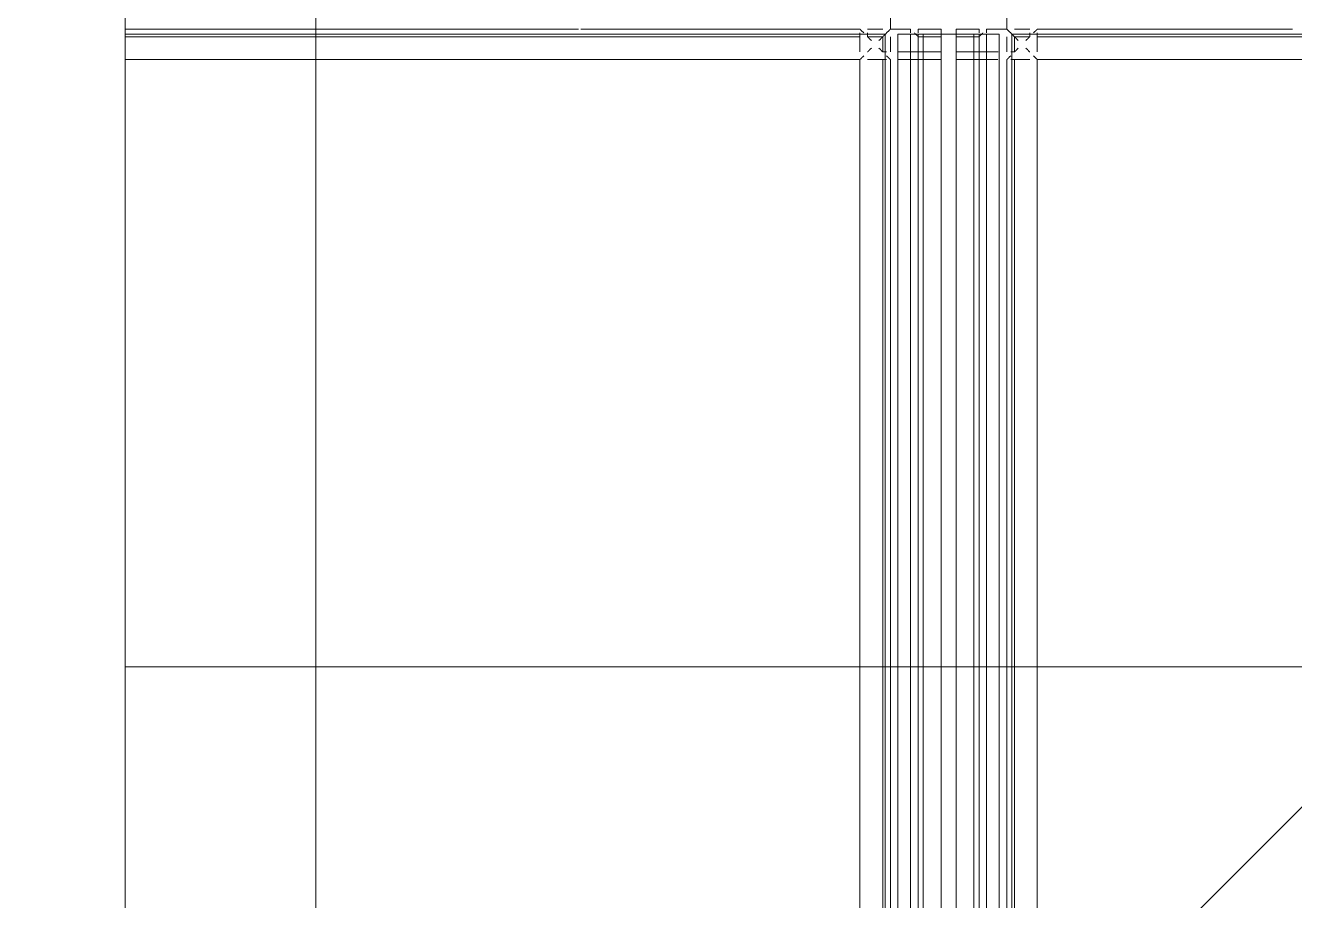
# Model space of a CAD drawing. Header units: millimetres. Extents: x -57519 to 497916, y -349472 to 446842.
# Drawn here: x 312613 to 313114, y 46715 to 47061 of the extents above; entities that cross this region are included whole.
import ezdxf

# ---------------------------------------------------------------- set-up
doc = ezdxf.new("R2010")
doc.units = ezdxf.units.MM
for name, color, linetype, lineweight in [('A-CLNG', 13, 'Continuous', 5), ('A-DETL-GENF', 92, 'Continuous', 5), ('A-FLOR', 192, 'Continuous', 5), ('A-FLOR-PATT', 8, 'Continuous', 5)]:
    doc.layers.add(name, color=color, linetype=linetype, lineweight=lineweight)

# ---------------------------------------------------------------- blocks, each defined once
blk = doc.blocks.new('Ceilings 10 - Ceilings 10-14177161-SITE COVERAGE')
at = {"layer": 'A-CLNG'}
for p, q in [((64191.29, 47059.49), (64191.29, 47067.49)), ((64237.29, 47059.49), (64237.29, 47067.49)), ((64068.16, 47059.49), (63889.29, 47059.49)), ((63889.29, 47057.49), (64179.29, 47057.49)), ((64179.29, 47057.49), (63889.29, 47057.49)), ((63889.29, 47057.49), (64189.29, 47057.49)), ((64189.29, 47057.49), (63889.29, 47057.49)), ((64179.29, 47059.49), (64069.17, 47059.49)), ((64179.29, 47057.6), (64179.29, 47057.99)), ((64179.29, 47056.69), (64179.29, 47057.6)), ((64179.29, 47057.49), (64179.29, 47051.99)), ((64179.29, 47056.49), (64179.29, 47056.69)), ((64188.29, 47059.49), (64182.29, 47059.49)), ((64183.79, 47059.49), (64182.29, 47059.49)), ((64182.29, 47057.99), (64182.29, 47056.49)), ((64182.29, 47057.49), (64189.29, 47057.49)), ((64182.34, 47057.49), (64182.29, 47057.49)), ((64182.49, 47057.49), (64182.34, 47057.49)), ((64182.73, 47057.49), (64182.49, 47057.49)), ((64183.04, 47057.49), (64182.73, 47057.49)), ((64183.79, 47057.49), (64183.04, 47057.49)), ((64186.79, 47059.49), (64183.79, 47059.49)), ((64189.29, 47057.49), (64183.79, 47057.49)), ((64188.29, 47059.49), (64186.79, 47059.49)), ((64189.29, 46432.49), (64189.29, 47057.49)), ((64189.29, 46432.49), (64189.29, 47057.49)), ((64189.29, 47050.49), (64189.29, 47057.49)), ((64189.29, 47051.99), (64189.29, 47057.49)), ((64191.29, 47059.49), (64199.29, 47059.49)), ((64234.29, 47057.49), (64194.29, 47057.49)), ((64194.29, 46432.49), (64194.29, 47057.49)), ((64194.29, 47057.49), (64234.29, 47057.49)), ((64194.29, 46432.49), (64194.29, 47057.49)), ((64199.29, 47059.49), (64199.29, 47058.37)), ((64199.29, 47058.37), (64199.29, 47057.99)), ((64199.29, 47048.99), (64199.29, 47057.49)), ((64199.29, 47057.49), (64199.29, 47047.49)), ((64211.29, 47059.49), (64202.29, 47059.49)), ((64202.29, 47057.99), (64202.29, 47059.49)), ((64202.29, 47057.49), (64202.29, 46432.49)), ((64202.29, 47048.99), (64202.29, 47057.49)), ((64204.29, 47057.49), (64204.29, 46432.49)), ((64204.29, 46432.49), (64204.29, 47057.49)), ((64211.29, 47059.49), (64211.29, 47057.99)), ((64211.29, 47057.6), (64211.29, 47057.99)), ((64211.29, 47056.49), (64211.29, 47057.6)), ((64211.29, 47057.49), (64211.29, 47050.49)), ((64211.29, 47057.49), (64211.29, 47048.99)), ((64211.29, 46432.49), (64211.29, 47057.49)), ((64226.29, 47059.49), (64217.29, 47059.49)), ((64217.29, 47057.99), (64217.29, 47059.49)), ((64217.29, 47057.99), (64217.29, 47057.6)), ((64217.29, 47057.6), (64217.29, 47056.69)), ((64217.29, 47050.49), (64217.29, 47057.49)), ((64217.29, 47048.99), (64217.29, 47057.49)), ((64217.29, 46432.49), (64217.29, 47057.49)), ((64217.29, 47056.69), (64217.29, 47056.49)), ((64224.29, 46432.49), (64224.29, 47057.49)), ((64224.29, 46432.49), (64224.29, 47057.49)), ((64226.29, 47059.49), (64226.29, 47059.05)), ((64226.29, 47059.05), (64226.29, 47057.99)), ((64226.29, 47057.49), (64226.29, 47048.99)), ((64226.29, 46432.49), (64226.29, 47057.49)), ((64229.29, 47059.49), (64237.29, 47059.49)), ((64229.29, 47059.28), (64229.29, 47059.49)), ((64229.29, 47059.05), (64229.29, 47059.28)), ((64229.29, 47057.99), (64229.29, 47059.05)), ((64229.29, 47048.99), (64229.29, 47057.49)), ((64229.29, 47047.49), (64229.29, 47057.49)), ((64234.29, 47057.49), (64234.29, 46432.49)), ((64234.29, 46432.49), (64234.29, 47057.49)), ((64239.29, 47057.49), (65000.4, 47057.49)), ((64239.29, 47057.49), (64246.29, 47057.49)), ((64239.29, 47057.49), (64239.29, 46432.49)), ((65000.4, 47057.49), (64239.29, 47057.49)), ((64239.29, 46432.49), (64239.29, 47057.49)), ((64244.79, 47057.49), (64239.29, 47057.49)), ((64239.29, 47051.99), (64239.29, 47057.49)), ((64239.29, 47050.49), (64239.29, 47057.49)), ((64246.29, 47059.49), (64240.29, 47059.49)), ((64240.34, 47059.49), (64240.29, 47059.49)), ((64241.79, 47059.49), (64240.34, 47059.49)), ((64244.79, 47059.49), (64241.79, 47059.49)), ((64246.29, 47059.49), (64244.79, 47059.49)), ((64245.44, 47057.49), (64244.79, 47057.49)), ((64245.73, 47057.49), (64245.44, 47057.49)), ((64246.14, 47057.49), (64245.73, 47057.49)), ((64246.26, 47057.49), (64246.14, 47057.49)), ((64246.29, 47057.49), (64246.26, 47057.49)), ((64246.29, 47056.49), (64246.29, 47057.99)), ((64349.99, 47059.49), (64249.29, 47059.49)), ((64249.29, 47057.99), (64249.29, 47057.6)), ((64249.29, 47057.6), (64249.29, 47056.92)), ((64249.29, 47057.49), (65000.4, 47057.49)), ((65000.4, 47057.49), (64249.29, 47057.49)), ((64249.29, 47051.99), (64249.29, 47057.49)), ((64249.29, 47056.92), (64249.29, 47056.69)), ((64249.29, 47056.69), (64249.29, 47056.49)), ((63889.29, 47056.49), (64179.29, 47056.49)), ((64179.29, 47056.28), (64179.29, 47056.49)), ((64179.29, 47054.99), (64179.29, 47056.28)), ((64179.29, 47051.99), (64179.29, 47054.99)), ((64179.29, 47050.92), (64179.29, 47051.99)), ((64179.29, 47051.99), (64179.29, 47050.92)), ((64182.29, 47056.49), (64188.29, 47056.49)), ((64188.29, 47056.49), (64188.29, 47050.49)), ((64189.29, 47051.99), (64189.29, 47051.6)), ((64189.29, 47051.6), (64189.29, 47051.24)), ((64191.29, 47050.49), (64191.29, 47056.49)), ((64191.29, 47056.49), (64191.29, 47054.99)), ((64191.29, 47054.99), (64191.29, 47051.99)), ((64191.29, 47051.99), (64191.29, 47050.49)), ((64199.29, 47054.99), (64199.29, 47056.49)), ((64199.29, 47050.49), (64199.29, 47056.49)), ((64199.29, 47051.99), (64199.29, 47054.99)), ((64199.29, 47050.49), (64199.29, 47051.99)), ((64202.29, 47056.49), (64211.29, 47056.49)), ((64202.29, 47050.49), (64202.29, 47056.49)), ((64202.29, 47056.49), (64202.29, 47056.43)), ((64202.29, 47056.43), (64202.29, 47055.74)), ((64202.29, 47055.74), (64202.29, 47055.37)), ((64202.29, 47055.37), (64202.29, 47054.99)), ((64202.29, 47054.99), (64202.29, 47051.99)), ((64202.29, 47051.99), (64202.29, 47051.24)), ((64211.29, 47056.05), (64211.29, 47056.49)), ((64211.29, 47054.99), (64211.29, 47056.05)), ((64211.29, 47051.99), (64211.29, 47054.99)), ((64211.29, 47051.24), (64211.29, 47051.99)), ((64217.29, 47056.49), (64226.29, 47056.49)), ((64217.29, 47056.49), (64217.29, 47054.99)), ((64217.29, 47054.99), (64217.29, 47051.99)), ((64217.29, 47051.99), (64217.29, 47051.6)), ((64217.29, 47051.6), (64217.29, 47050.69)), ((64226.29, 47056.49), (64226.29, 47050.49)), ((64226.29, 47056.43), (64226.29, 47056.49)), ((64226.29, 47056.05), (64226.29, 47056.43)), ((64226.29, 47054.99), (64226.29, 47056.05)), ((64226.29, 47051.99), (64226.29, 47054.99)), ((64226.29, 47051.6), (64226.29, 47051.99)), ((64226.29, 47051.24), (64226.29, 47051.6)), ((64229.29, 47050.49), (64229.29, 47056.49)), ((64229.29, 47056.49), (64229.29, 47054.99)), ((64229.29, 47054.99), (64229.29, 47051.99)), ((64229.29, 47051.99), (64229.29, 47051.24)), ((64237.29, 47056.28), (64237.29, 47056.49)), ((64237.29, 47050.49), (64237.29, 47056.49)), ((64237.29, 47056.05), (64237.29, 47056.28)), ((64237.29, 47055.74), (64237.29, 47056.05)), ((64237.29, 47054.99), (64237.29, 47055.74)), ((64237.29, 47051.99), (64237.29, 47054.99)), ((64237.29, 47050.49), (64237.29, 47051.99)), ((64239.29, 47051.6), (64239.29, 47051.99)), ((64239.29, 47050.69), (64239.29, 47051.6)), ((64240.29, 47056.49), (64246.29, 47056.49)), ((64240.29, 47050.49), (64240.29, 47056.49)), ((64249.29, 47056.49), (64911.62, 47056.49)), ((64249.29, 47056.49), (64249.29, 47056.05)), ((64249.29, 47056.05), (64249.29, 47055.37)), ((64249.29, 47055.37), (64249.29, 47054.99)), ((64249.29, 47054.99), (64249.29, 47051.99)), ((64249.29, 47051.6), (64249.29, 47051.99)), ((64249.29, 47051.99), (64249.29, 47050.49)), ((64249.29, 47050.49), (64249.29, 47051.6)), ((63889.29, 47047.49), (64179.29, 47047.49)), ((64179.29, 47050.49), (64179.29, 47050.92)), ((64179.29, 47050.92), (64179.29, 47050.69)), ((64179.29, 47050.69), (64179.29, 47050.49)), ((64179.29, 47047.49), (64179.29, 46432.49)), ((64183.79, 47047.49), (64182.29, 47047.49)), ((64182.29, 47047.49), (64183.79, 47047.49)), ((64189.29, 47047.49), (64183.79, 47047.49)), ((64183.79, 47047.49), (64186.79, 47047.49)), ((64186.79, 47047.49), (64188.29, 47047.49)), ((64189.79, 47050.49), (64188.29, 47050.49)), ((64188.29, 47047.49), (64188.29, 46432.49)), ((64188.29, 47047.49), (64189.79, 47047.49)), ((64189.29, 47051.24), (64189.29, 47050.92)), ((64189.29, 47050.92), (64189.29, 47050.69)), ((64189.29, 47050.69), (64189.29, 47050.54)), ((64189.29, 47050.54), (64189.29, 47050.49)), ((64189.29, 46432.49), (64189.29, 47047.49)), ((64189.29, 46432.49), (64189.29, 47047.49)), ((64191.29, 46432.49), (64191.29, 47047.49)), ((64200.79, 47050.49), (64194.29, 47050.49)), ((64194.29, 47050.49), (64211.29, 47050.49)), ((64194.29, 47047.49), (64200.79, 47047.49)), ((64211.29, 47047.49), (64194.29, 47047.49)), ((64199.29, 47048.99), (64199.29, 47047.54)), ((64199.29, 47047.54), (64199.29, 47047.49)), ((64199.29, 47047.49), (64199.29, 46432.49)), ((64199.29, 46432.49), (64199.29, 47047.49)), ((64202.29, 47050.49), (64200.79, 47050.49)), ((64200.79, 47047.49), (64201.44, 47047.49)), ((64201.44, 47047.49), (64202.14, 47047.49)), ((64202.14, 47047.49), (64202.29, 47047.49)), ((64202.29, 47051.24), (64202.29, 47050.69)), ((64202.29, 47050.69), (64202.29, 47050.54)), ((64202.29, 47050.54), (64202.29, 47050.49)), ((64202.29, 47048.6), (64202.29, 47048.99)), ((64202.29, 47047.92), (64202.29, 47048.6)), ((64202.29, 47047.49), (64202.29, 47047.92)), ((64202.29, 46432.49), (64202.29, 47047.49)), ((64211.29, 47050.54), (64211.29, 47051.24)), ((64211.29, 47050.49), (64211.29, 47050.54)), ((64211.29, 47048.99), (64211.29, 47048.24)), ((64211.29, 47048.24), (64211.29, 47047.92)), ((64211.29, 47047.92), (64211.29, 47047.49)), ((64211.29, 47047.49), (64211.29, 46432.49)), ((64217.29, 47050.69), (64217.29, 47050.49)), ((64217.29, 47050.49), (64233.84, 47050.49)), ((64217.29, 47048.6), (64217.29, 47048.99)), ((64217.29, 47047.54), (64217.29, 47048.6)), ((64217.29, 47047.49), (64217.29, 47047.54)), ((64233.65, 47047.49), (64217.29, 47047.49)), ((64217.29, 46432.49), (64217.29, 47047.49)), ((64226.29, 47050.69), (64226.29, 47051.24)), ((64226.29, 47050.49), (64226.29, 47050.69)), ((64226.34, 47050.49), (64226.29, 47050.49)), ((64226.29, 47048.99), (64226.29, 47047.54)), ((64226.29, 47047.54), (64226.29, 47047.49)), ((64226.29, 47047.49), (64226.29, 46432.49)), ((64226.29, 47047.49), (64226.34, 47047.49)), ((64227.04, 47050.49), (64226.34, 47050.49)), ((64226.34, 47047.49), (64226.73, 47047.49)), ((64226.73, 47047.49), (64227.4, 47047.49)), ((64227.79, 47050.49), (64227.04, 47050.49)), ((64227.4, 47047.49), (64227.79, 47047.49)), ((64233.84, 47050.49), (64227.79, 47050.49)), ((64227.79, 47047.49), (64233.65, 47047.49)), ((64229.29, 47051.24), (64229.29, 47050.49)), ((64229.29, 47048.6), (64229.29, 47048.99)), ((64229.29, 47047.92), (64229.29, 47048.6)), ((64229.29, 47047.54), (64229.29, 47047.92)), ((64229.29, 47047.49), (64229.29, 47047.54)), ((64229.29, 46432.49), (64229.29, 47047.49)), ((64229.29, 46432.49), (64229.29, 47047.49)), ((64237.29, 46432.49), (64237.29, 47047.49)), ((64239.13, 47050.49), (64238.79, 47050.49)), ((64238.79, 47047.49), (64239.13, 47047.49)), ((64239.44, 47050.49), (64239.13, 47050.49)), ((64239.13, 47047.49), (64239.44, 47047.49)), ((64239.29, 47050.54), (64239.29, 47050.69)), ((64239.29, 47050.49), (64239.29, 47050.54)), ((64244.79, 47047.49), (64239.29, 47047.49)), ((64239.29, 46432.49), (64239.29, 47047.49)), ((64239.29, 46432.49), (64239.29, 47047.49)), ((64240.14, 47050.49), (64239.44, 47050.49)), ((64239.44, 47047.49), (64240.29, 47047.49)), ((64240.29, 47050.49), (64240.14, 47050.49)), ((64240.29, 46432.49), (64240.29, 47047.49)), ((64240.29, 47047.49), (64241.79, 47047.49)), ((64241.79, 47047.49), (64244.79, 47047.49)), ((64244.79, 47047.49), (64246.29, 47047.49)), ((64245.44, 47047.49), (64244.79, 47047.49)), ((64245.97, 47047.49), (64245.44, 47047.49)), ((64246.26, 47047.49), (64245.97, 47047.49)), ((64246.29, 47047.49), (64246.26, 47047.49)), ((64249.29, 47047.49), (65000.4, 47047.49)), ((64249.29, 46432.49), (64249.29, 47047.49))]:
    blk.add_line(p, q, dxfattribs=at)
for points in [[(64179.29, 47059.49), (64179.29, 47059.48), (64179.3, 47059.47), (64179.33, 47059.45), (64179.35, 47059.43)], [(64179.35, 47059.43), (64179.36, 47059.41), (64179.41, 47059.37), (64179.46, 47059.31), (64179.49, 47059.28)], [(64179.49, 47059.28), (64179.53, 47059.25), (64179.59, 47059.19), (64179.67, 47059.11), (64179.7, 47059.07)], [(64188.29, 47056.49), (64188.29, 47056.49), (64188.3, 47056.5), (64188.34, 47056.54), (64188.41, 47056.6), (64188.49, 47056.68), (64188.59, 47056.78), (64188.7, 47056.9), (64188.82, 47057.02), (64188.95, 47057.14), (64189.08, 47057.28), (64189.18, 47057.37), (64189.22, 47057.41)], [(64189.22, 47057.41), (64189.31, 47057.51), (64189.5, 47057.7), (64189.7, 47057.89), (64189.79, 47057.99)], [(64191.24, 47059.43), (64191.26, 47059.45), (64191.28, 47059.47), (64191.29, 47059.48), (64191.29, 47059.49)], [(64200.79, 47057.99), (64200.89, 47057.89), (64200.99, 47057.79), (64201.08, 47057.7)], [(64201.08, 47057.7), (64201.18, 47057.6), (64201.27, 47057.51), (64201.36, 47057.41)], [(64201.36, 47057.41), (64201.41, 47057.37), (64201.5, 47057.28), (64201.59, 47057.19), (64201.63, 47057.14)], [(64201.63, 47057.14), (64201.68, 47057.1), (64201.76, 47057.02), (64201.84, 47056.94), (64201.88, 47056.9)], [(64201.88, 47056.9), (64201.92, 47056.86), (64201.99, 47056.78), (64202.09, 47056.68), (64202.18, 47056.6), (64202.24, 47056.54), (64202.28, 47056.5), (64202.29, 47056.49), (64202.29, 47056.49)], [(64226.29, 47056.49), (64226.29, 47056.49), (64226.3, 47056.5), (64226.34, 47056.54), (64226.41, 47056.6), (64226.49, 47056.68), (64226.59, 47056.78), (64226.7, 47056.9), (64226.82, 47057.02), (64226.95, 47057.14), (64227.08, 47057.28), (64227.18, 47057.37), (64227.22, 47057.41)], [(64227.22, 47057.41), (64227.31, 47057.51), (64227.5, 47057.7), (64227.7, 47057.89), (64227.79, 47057.99)], [(64237.29, 47059.49), (64237.29, 47059.48), (64237.3, 47059.47), (64237.33, 47059.45), (64237.35, 47059.43)], [(64237.35, 47059.43), (64237.36, 47059.41), (64237.41, 47059.37), (64237.46, 47059.31), (64237.49, 47059.28)], [(64237.49, 47059.28), (64237.53, 47059.25), (64237.59, 47059.19), (64237.67, 47059.11), (64237.7, 47059.07)], [(64237.7, 47059.07), (64237.74, 47059.04), (64237.82, 47058.96), (64237.91, 47058.87), (64237.95, 47058.83)], [(64237.95, 47058.83), (64238, 47058.78), (64238.08, 47058.69), (64238.18, 47058.6), (64238.22, 47058.56)], [(64238.22, 47058.56), (64238.31, 47058.46), (64238.41, 47058.37), (64238.5, 47058.27)], [(64238.5, 47058.27), (64238.6, 47058.18), (64238.7, 47058.08), (64238.79, 47057.99)], [(64239.63, 47057.14), (64239.68, 47057.1), (64239.76, 47057.02), (64239.84, 47056.94), (64239.88, 47056.9)], [(64239.88, 47056.9), (64239.92, 47056.86), (64239.99, 47056.78), (64240.09, 47056.68), (64240.18, 47056.6), (64240.22, 47056.56), (64240.24, 47056.54)], [(64249.24, 47059.43), (64249.26, 47059.45), (64249.28, 47059.47), (64249.29, 47059.48), (64249.29, 47059.49)], [(64182.29, 47056.49), (64182.29, 47056.48), (64182.3, 47056.47), (64182.34, 47056.44), (64182.41, 47056.37), (64182.49, 47056.29), (64182.59, 47056.19), (64182.7, 47056.08), (64182.82, 47055.96), (64182.95, 47055.83), (64183.08, 47055.69), (64183.18, 47055.6), (64183.22, 47055.56)], [(64183.22, 47055.56), (64183.31, 47055.46), (64183.41, 47055.37), (64183.5, 47055.27)], [(64183.79, 47051.99), (64183.7, 47051.89), (64183.5, 47051.7), (64183.31, 47051.51), (64183.22, 47051.41)], [(64183.22, 47051.41), (64183.31, 47051.51), (64183.41, 47051.6), (64183.5, 47051.7)], [(64183.5, 47055.27), (64183.6, 47055.18), (64183.7, 47055.08), (64183.79, 47054.99)], [(64183.5, 47051.7), (64183.6, 47051.79), (64183.7, 47051.89), (64183.79, 47051.99)], [(64186.79, 47054.99), (64186.89, 47055.08), (64187.08, 47055.27), (64187.27, 47055.46), (64187.36, 47055.56)], [(64187.36, 47051.41), (64187.27, 47051.51), (64187.08, 47051.7), (64186.89, 47051.89), (64186.79, 47051.99)], [(64187.36, 47055.56), (64187.41, 47055.6), (64187.5, 47055.69), (64187.59, 47055.78), (64187.63, 47055.83)], [(64187.63, 47055.83), (64187.68, 47055.87), (64187.76, 47055.96), (64187.88, 47056.08), (64187.99, 47056.19), (64188.09, 47056.29), (64188.18, 47056.37), (64188.22, 47056.41), (64188.24, 47056.43)], [(64188.24, 47056.43), (64188.26, 47056.45), (64188.28, 47056.47), (64188.29, 47056.48), (64188.29, 47056.49)], [(64240.24, 47056.54), (64240.26, 47056.52), (64240.28, 47056.5), (64240.29, 47056.49), (64240.29, 47056.49)], [(64240.29, 47056.49), (64240.29, 47056.48), (64240.3, 47056.47), (64240.33, 47056.45), (64240.35, 47056.43)], [(64240.35, 47056.43), (64240.36, 47056.41), (64240.41, 47056.37), (64240.49, 47056.29), (64240.59, 47056.19), (64240.67, 47056.11), (64240.7, 47056.07)], [(64240.7, 47056.07), (64240.74, 47056.04), (64240.82, 47055.96), (64240.95, 47055.83), (64241.08, 47055.69), (64241.18, 47055.6), (64241.22, 47055.56)], [(64241.22, 47055.56), (64241.31, 47055.46), (64241.5, 47055.27), (64241.7, 47055.08), (64241.79, 47054.99)], [(64241.5, 47051.7), (64241.41, 47051.6), (64241.31, 47051.51), (64241.22, 47051.41)], [(64241.79, 47051.99), (64241.7, 47051.89), (64241.6, 47051.79), (64241.5, 47051.7)], [(64244.79, 47054.99), (64244.89, 47055.08), (64245.08, 47055.27), (64245.27, 47055.46), (64245.36, 47055.56)], [(64245.36, 47055.56), (64245.41, 47055.6), (64245.5, 47055.69), (64245.63, 47055.83), (64245.76, 47055.96), (64245.88, 47056.08), (64245.99, 47056.19), (64246.09, 47056.29), (64246.18, 47056.37), (64246.24, 47056.44), (64246.28, 47056.47), (64246.29, 47056.48), (64246.29, 47056.49)], [(64179.49, 47047.69), (64179.46, 47047.66), (64179.41, 47047.6), (64179.34, 47047.54), (64179.3, 47047.5), (64179.29, 47047.49), (64179.29, 47047.49)], [(64179.7, 47047.9), (64179.67, 47047.86), (64179.59, 47047.78), (64179.53, 47047.72), (64179.49, 47047.69)], [(64182.29, 47050.49), (64182.29, 47050.49), (64182.3, 47050.5), (64182.34, 47050.54), (64182.41, 47050.6), (64182.49, 47050.68), (64182.59, 47050.78), (64182.67, 47050.86), (64182.7, 47050.9)], [(64182.49, 47050.69), (64182.46, 47050.66), (64182.41, 47050.6), (64182.34, 47050.54), (64182.3, 47050.5), (64182.29, 47050.49), (64182.29, 47050.49)], [(64182.95, 47051.14), (64182.91, 47051.1), (64182.82, 47051.02), (64182.7, 47050.9), (64182.59, 47050.78), (64182.53, 47050.72), (64182.49, 47050.69)], [(64182.7, 47050.9), (64182.74, 47050.94), (64182.82, 47051.02), (64182.95, 47051.14), (64183.08, 47051.28), (64183.18, 47051.37), (64183.22, 47051.41)], [(64183.22, 47051.41), (64183.18, 47051.37), (64183.08, 47051.28), (64183, 47051.19), (64182.95, 47051.14)], [(64188.29, 47050.49), (64188.29, 47050.49), (64188.28, 47050.5), (64188.24, 47050.54), (64188.18, 47050.6), (64188.09, 47050.68), (64187.99, 47050.78), (64187.88, 47050.9), (64187.76, 47051.02), (64187.63, 47051.14), (64187.5, 47051.28), (64187.41, 47051.37), (64187.36, 47051.41)], [(64190.08, 47048.7), (64189.99, 47048.79), (64189.89, 47048.89), (64189.79, 47048.99)], [(64191.29, 47047.49), (64191.29, 47047.49), (64191.28, 47047.5), (64191.26, 47047.52), (64191.24, 47047.54)], [(64237.35, 47047.54), (64237.33, 47047.52), (64237.3, 47047.5), (64237.29, 47047.49), (64237.29, 47047.49)], [(64241.22, 47051.41), (64241.18, 47051.37), (64241.08, 47051.28), (64240.95, 47051.14), (64240.82, 47051.02), (64240.7, 47050.9), (64240.59, 47050.78), (64240.49, 47050.68), (64240.41, 47050.6), (64240.34, 47050.54), (64240.3, 47050.5), (64240.29, 47050.49), (64240.29, 47050.49)], [(64246.29, 47050.49), (64246.29, 47050.49), (64246.28, 47050.5), (64246.24, 47050.54), (64246.18, 47050.6), (64246.09, 47050.68), (64245.99, 47050.78), (64245.88, 47050.9), (64245.76, 47051.02), (64245.68, 47051.1), (64245.63, 47051.14)], [(64245.88, 47050.9), (64245.92, 47050.86), (64245.99, 47050.78), (64246.06, 47050.72), (64246.09, 47050.69)], [(64246.09, 47050.69), (64246.12, 47050.66), (64246.18, 47050.6), (64246.22, 47050.56), (64246.24, 47050.54)], [(64246.24, 47050.54), (64246.26, 47050.52), (64246.28, 47050.5), (64246.29, 47050.49), (64246.29, 47050.49)], [(64249.09, 47047.69), (64249.06, 47047.72), (64248.99, 47047.78), (64248.92, 47047.86), (64248.88, 47047.9)], [(64249.29, 47047.49), (64249.29, 47047.49), (64249.28, 47047.5), (64249.24, 47047.54), (64249.18, 47047.6), (64249.12, 47047.66), (64249.09, 47047.69)]]:
    blk.add_open_spline(points, degree=3, dxfattribs=at)
for points, knots in [([(64179.7, 47059.07), (64179.74, 47059.04), (64179.82, 47058.96), (64179.95, 47058.83), (64180.08, 47058.69), (64180.27, 47058.51), (64180.5, 47058.27), (64180.7, 47058.08), (64180.79, 47057.99)], [-0.5714286, -0.5714286, -0.5714286, -0.5714286, -0.5, -0.4285714, -0.3571429, -0.2857143, -0.1428571, 0, 0, 0, 0]), ([(64189.79, 47057.99), (64189.89, 47058.08), (64190.08, 47058.27), (64190.32, 47058.51), (64190.5, 47058.69), (64190.63, 47058.83), (64190.76, 47058.96), (64190.88, 47059.08), (64190.99, 47059.19), (64191.09, 47059.29), (64191.18, 47059.37), (64191.22, 47059.41), (64191.24, 47059.43)], [-1, -1, -1, -1, -0.8571429, -0.7142857, -0.6428571, -0.5714286, -0.5, -0.4285714, -0.3571429, -0.2857143, -0.2142857, -0.1428571, -0.1428571, -0.1428571, -0.1428571]), ([(64238.79, 47057.99), (64238.89, 47057.89), (64239.08, 47057.7), (64239.32, 47057.46), (64239.5, 47057.28), (64239.59, 47057.19), (64239.63, 47057.14)], [-1, -1, -1, -1, -0.8571429, -0.7142857, -0.6428571, -0.5714286, -0.5714286, -0.5714286, -0.5714286]), ([(64247.79, 47057.99), (64247.89, 47058.08), (64248.08, 47058.27), (64248.32, 47058.51), (64248.5, 47058.69), (64248.63, 47058.83), (64248.76, 47058.96), (64248.88, 47059.08), (64248.99, 47059.19), (64249.09, 47059.29), (64249.18, 47059.37), (64249.22, 47059.41), (64249.24, 47059.43)], [-1, -1, -1, -1, -0.8571429, -0.7142857, -0.6428571, -0.5714286, -0.5, -0.4285714, -0.3571429, -0.2857143, -0.2142857, -0.1428571, -0.1428571, -0.1428571, -0.1428571]), ([(64245.63, 47051.14), (64245.59, 47051.19), (64245.5, 47051.28), (64245.32, 47051.46), (64245.08, 47051.7), (64244.89, 47051.89), (64244.79, 47051.99)], [-0.4285714, -0.4285714, -0.4285714, -0.4285714, -0.3571429, -0.2857143, -0.1428571, 0, 0, 0, 0]), ([(64244.79, 47051.99), (64244.89, 47051.89), (64245.08, 47051.7), (64245.32, 47051.46), (64245.5, 47051.28), (64245.63, 47051.14), (64245.76, 47051.02), (64245.84, 47050.94), (64245.88, 47050.9)], [-1, -1, -1, -1, -0.8571429, -0.7142857, -0.6428571, -0.5714286, -0.5, -0.4285714, -0.4285714, -0.4285714, -0.4285714]), ([(64179.29, 47047.49), (64179.29, 47047.49), (64179.3, 47047.5), (64179.34, 47047.54), (64179.41, 47047.6), (64179.49, 47047.68), (64179.59, 47047.78), (64179.7, 47047.9), (64179.82, 47048.02), (64179.95, 47048.14), (64180.08, 47048.28), (64180.27, 47048.46), (64180.5, 47048.7), (64180.7, 47048.89), (64180.79, 47048.99)], [-1, -1, -1, -1, -0.928571, -0.857143, -0.785714, -0.714286, -0.642857, -0.571429, -0.5, -0.428571, -0.357143, -0.285714, -0.142857, 0, 0, 0, 0]), ([(64180.79, 47048.99), (64180.7, 47048.89), (64180.5, 47048.7), (64180.27, 47048.46), (64180.08, 47048.28), (64179.95, 47048.14), (64179.82, 47048.02), (64179.74, 47047.94), (64179.7, 47047.9)], [-1, -1, -1, -1, -0.8571429, -0.7142857, -0.6428571, -0.5714286, -0.5, -0.4285714, -0.4285714, -0.4285714, -0.4285714]), ([(64191.24, 47047.54), (64191.22, 47047.56), (64191.18, 47047.6), (64191.09, 47047.68), (64190.99, 47047.78), (64190.88, 47047.9), (64190.76, 47048.02), (64190.63, 47048.14), (64190.5, 47048.28), (64190.32, 47048.46), (64190.18, 47048.6), (64190.08, 47048.7)], [-0.8571429, -0.8571429, -0.8571429, -0.8571429, -0.7857143, -0.7142857, -0.6428571, -0.5714286, -0.5, -0.4285714, -0.3571429, -0.2857143, -0.1428571, -0.1428571, -0.1428571, -0.1428571]), ([(64238.79, 47048.99), (64238.7, 47048.89), (64238.5, 47048.7), (64238.27, 47048.46), (64238.08, 47048.28), (64237.95, 47048.14), (64237.82, 47048.02), (64237.7, 47047.9), (64237.59, 47047.78), (64237.49, 47047.68), (64237.41, 47047.6), (64237.36, 47047.56), (64237.35, 47047.54)], [-1, -1, -1, -1, -0.8571429, -0.7142857, -0.6428571, -0.5714286, -0.5, -0.4285714, -0.3571429, -0.2857143, -0.2142857, -0.1428571, -0.1428571, -0.1428571, -0.1428571]), ([(64247.79, 47048.99), (64247.89, 47048.89), (64248.08, 47048.7), (64248.32, 47048.46), (64248.5, 47048.28), (64248.63, 47048.14), (64248.76, 47048.02), (64248.88, 47047.9), (64248.99, 47047.78), (64249.09, 47047.68), (64249.18, 47047.6), (64249.24, 47047.54), (64249.28, 47047.5), (64249.29, 47047.49), (64249.29, 47047.49)], [-1, -1, -1, -1, -0.857143, -0.714286, -0.642857, -0.571429, -0.5, -0.428571, -0.357143, -0.285714, -0.214286, -0.142857, -0.071429, 0, 0, 0, 0]), ([(64248.88, 47047.9), (64248.84, 47047.94), (64248.76, 47048.02), (64248.63, 47048.14), (64248.5, 47048.28), (64248.32, 47048.46), (64248.08, 47048.7), (64247.89, 47048.89), (64247.79, 47048.99)], [-0.5714286, -0.5714286, -0.5714286, -0.5714286, -0.5, -0.4285714, -0.3571429, -0.2857143, -0.1428571, 0, 0, 0, 0])]:
    blk.add_open_spline(points, degree=3, knots=knots, dxfattribs=at)

msp = doc.modelspace()

# ---------------------------------------------------------------- hatches: boundary and pattern name
at = {"layer": 'A-DETL-GENF'}
h = msp.add_hatch(dxfattribs=at)
h.set_pattern_fill('FP_40', color=250, style=0, pattern_type=2)
h.set_pattern_definition([(45, (248763.4, 0), (-1257.236, 1257.236), []), (45, (248763.4, 1905), (-1257.236, 1257.236), [])])
h.paths.add_polyline_path([(325750.11, -8642.51), (328562.73, -8642.51), (328562.73, 4657.49), (341312.73, 4657.49), (341312.73, 30557.49), (342712.73, 30557.49), (342712.73, 48907.68), (339962.73, 48907.68), (339962.73, 52157.49), (338962.73, 52157.49), (338962.73, 53757.49), (297512.73, 53757.49), (297512.73, 52247.49), (286277.73, 52247.49), (286277.73, 34407.49), (285902.73, 34407.49), (285902.73, 7407.49), (286277.73, 7407.49), (286277.73, -2267.51), (315555.23, -2267.51), (315555.23, -8642.51), (321257.06, -8642.51)], flags=0)
at = {"layer": 'A-FLOR-PATT'}
h = msp.add_hatch(dxfattribs=at)
h.set_pattern_fill('FP_20', color=256, style=0, pattern_type=2)
h.set_pattern_definition([(90, (321127.73, 26107.5), (-600, 4e-14), []), (180, (321127.73, 26107.5), (4e-14, -300), [])])
h.paths.add_polyline_path([(318727.73, 40207.49), (319852.73, 40207.49), (319852.73, 42282.49), (318727.73, 42282.49), (318727.73, 40387.09)], flags=0)
h.paths.add_polyline_path([(319502.73, 40919.99), (319470.38, 40924.24), (319423.3, 40949.72), (319406.21, 40967.2), (319391.37, 40989.99), (319381.48, 41016.52), (319377.73, 41044.99), (319381.99, 41077.34), (319407.47, 41124.41), (319423.3, 41140.25), (319447.73, 41156.35), (319474.26, 41166.24), (319502.73, 41169.99), (319552.88, 41158.35), (319582.16, 41140.25), (319602.73, 41118.24), (319615.9, 41095.61), (319623.98, 41073.46), (319627.73, 41044.99), (319623.47, 41012.63), (319598, 40965.56), (319580.51, 40948.46), (319557.73, 40933.63), (319531.2, 40923.73)], flags=0)
h.paths.add_polyline_path([(319502.73, 41878.32), (319470.38, 41882.57), (319423.3, 41908.05), (319406.21, 41925.53), (319391.37, 41948.32), (319381.48, 41974.85), (319377.73, 42003.32), (319381.99, 42035.67), (319407.47, 42082.74), (319423.3, 42098.58), (319447.73, 42114.68), (319474.26, 42124.57), (319502.73, 42128.32), (319552.88, 42116.68), (319582.16, 42098.58), (319602.73, 42076.57), (319615.9, 42053.94), (319623.98, 42031.79), (319627.73, 42003.32), (319623.47, 41970.96), (319598, 41923.89), (319580.51, 41906.79), (319557.73, 41891.96), (319531.2, 41882.06)], flags=0)
h.paths.add_polyline_path([(319502.73, 42882.49), (319470.38, 42886.74), (319423.3, 42912.22), (319406.21, 42929.7), (319391.71, 42951.68), (319381.48, 42979.02), (319379.24, 43018.94), (319381.99, 43039.84), (319407.47, 43086.91), (319423.3, 43102.75), (319447.73, 43118.85), (319474.26, 43128.74), (319502.73, 43132.49), (319552.88, 43120.85), (319582.16, 43102.75), (319599.26, 43085.27), (319615.9, 43058.11), (319623.98, 43035.96), (319627.73, 43007.49), (319623.47, 42975.13), (319598, 42928.06), (319580.51, 42910.96), (319557.73, 42896.13), (319531.2, 42886.23)], flags=0)
h.paths.add_polyline_path([(313944.23, 42882.49), (317127.73, 42882.49), (317127.73, 44132.49), (317277.73, 44128.64), (317277.73, 42882.49), (319852.73, 42882.49), (319852.73, 44957.49), (318727.73, 44957.49), (318732.95, 43632.49), (318733.73, 43632.49), (318733.73, 43538.49), (318927.73, 43538.49), (318927.73, 43532.49), (318527.73, 43532.49), (318527.73, 44957.49), (312652.73, 44957.49), (312652.73, 42882.49), (313944.17, 42882.49)], flags=0)
h.paths.add_polyline_path([(317902.73, 43182.49), (317870.38, 43186.74), (317823.3, 43212.22), (317806.21, 43229.7), (317791.37, 43252.49), (317781.48, 43279.02), (317777.73, 43307.49), (317781.99, 43339.84), (317807.47, 43386.91), (317823.3, 43402.75), (317847.73, 43418.85), (317887.28, 43430.45), (317902.73, 43432.49), (317952.88, 43420.85), (317982.16, 43402.75), (317999.26, 43385.27), (318015.9, 43358.11), (318024.61, 43331.21), (318027.73, 43307.49), (318023.47, 43275.13), (317998, 43228.06), (317980.51, 43210.96), (317957.73, 43196.13), (317931.2, 43186.23)], flags=0)
h.paths.add_polyline_path([(316602.73, 43232.49), (316565.23, 43242.53), (316537.78, 43269.99), (316527.73, 43307.49), (316537.78, 43344.99), (316565.23, 43372.44), (316602.73, 43382.49), (316640.23, 43372.44), (316667.68, 43344.99), (316677.73, 43307.49), (316667.68, 43269.99), (316640.23, 43242.53), (316618.26, 43234.53)], flags=0)
h.paths.add_polyline_path([(315552.73, 43232.49), (315515.23, 43242.53), (315487.78, 43269.99), (315477.73, 43307.49), (315488.42, 43345.82), (315515.23, 43372.44), (315552.73, 43382.49), (315590.23, 43372.44), (315617.68, 43344.99), (315627.73, 43307.49), (315617.68, 43269.99), (315590.23, 43242.53), (315568.26, 43234.53)], flags=0)
h.paths.add_polyline_path([(314502.73, 43232.49), (314465.23, 43242.53), (314437.78, 43269.99), (314427.73, 43307.49), (314437.78, 43344.99), (314465.23, 43372.44), (314502.73, 43382.49), (314540.23, 43372.44), (314567.68, 43344.99), (314577.73, 43307.49), (314567.68, 43269.99), (314540.23, 43242.53), (314517.5, 43234.43)], flags=0)
h.paths.add_polyline_path([(313302.73, 43232.49), (313265.23, 43242.53), (313237.78, 43269.99), (313227.73, 43307.49), (313237.78, 43344.99), (313265.23, 43372.44), (313302.73, 43382.49), (313340.23, 43372.44), (313367.68, 43344.99), (313377.73, 43307.49), (313367.68, 43269.99), (313340.23, 43242.53), (313307.72, 43233.14)], flags=0)
h.paths.add_polyline_path([(319502.73, 43990.82), (319470.38, 43995.08), (319423.3, 44020.56), (319405.17, 44039.39), (319391.37, 44060.82), (319381.48, 44087.35), (319377.73, 44115.82), (319381.99, 44148.17), (319407.47, 44195.25), (319427.69, 44214.45), (319447.73, 44227.18), (319474.26, 44237.07), (319502.73, 44240.82), (319552.88, 44229.19), (319582.16, 44211.08), (319599.5, 44193.29), (319615.9, 44166.45), (319623.98, 44144.29), (319627.73, 44115.82), (319623.47, 44083.47), (319598, 44036.39), (319580.51, 44019.3), (319557.73, 44004.46), (319531.2, 43994.57)], flags=0)
h.paths.add_polyline_path([(317024.03, 44166.73), (317024.01, 44166.74), (317044.84, 44166.73)], flags=0)
h.paths.add_polyline_path([(317902.73, 44682.49), (317870.38, 44686.74), (317823.3, 44712.22), (317806.21, 44729.7), (317791.37, 44752.49), (317781.48, 44779.02), (317777.73, 44807.49), (317781.99, 44839.84), (317807.47, 44886.91), (317823.3, 44902.75), (317847.73, 44918.85), (317887.28, 44930.45), (317902.73, 44932.49), (317952.88, 44920.85), (317982.16, 44902.75), (317999.26, 44885.27), (318015.9, 44858.11), (318023.98, 44835.96), (318027.18, 44803.27), (318023.47, 44775.13), (317998, 44728.06), (317980.51, 44710.96), (317957.73, 44696.13), (317931.2, 44686.23)], flags=0)
h.paths.add_polyline_path([(315552.73, 44682.49), (315520.38, 44686.74), (315473.3, 44712.22), (315456.21, 44729.7), (315441.37, 44752.49), (315431.48, 44779.02), (315427.73, 44807.49), (315431.99, 44839.84), (315458, 44887.6), (315479.62, 44907.6), (315497.73, 44918.85), (315524.26, 44928.74), (315552.73, 44932.49), (315602.88, 44920.85), (315632.16, 44902.75), (315649.26, 44885.27), (315665.9, 44858.11), (315673.98, 44835.96), (315675.12, 44787.66), (315673.47, 44775.13), (315648, 44728.06), (315630.51, 44710.96), (315607.73, 44696.13), (315581.2, 44686.23)], flags=0)
h.paths.add_polyline_path([(316602.73, 44682.49), (316570.38, 44686.74), (316523.3, 44712.22), (316506.21, 44729.7), (316491.37, 44752.49), (316481.48, 44779.02), (316477.73, 44807.49), (316483.21, 44842.78), (316507.47, 44886.91), (316523.3, 44902.75), (316547.73, 44918.85), (316577.73, 44929.19), (316602.73, 44932.49), (316652.88, 44920.85), (316682.16, 44902.75), (316699.26, 44885.27), (316715.9, 44858.11), (316723.98, 44835.96), (316727.18, 44803.27), (316723.47, 44775.13), (316698, 44728.06), (316680.51, 44710.96), (316657.73, 44696.13), (316631.2, 44686.23)], flags=0)
h.paths.add_polyline_path([(313302.73, 44682.49), (313270.38, 44686.74), (313223.3, 44712.22), (313206.21, 44729.7), (313191.37, 44752.49), (313181.48, 44779.02), (313177.73, 44807.49), (313181.99, 44839.84), (313207.47, 44886.91), (313223.3, 44902.75), (313247.73, 44918.85), (313275.25, 44928.87), (313302.73, 44932.49), (313352.88, 44920.85), (313382.16, 44902.75), (313399.26, 44885.27), (313415.9, 44858.11), (313423.98, 44835.96), (313427.18, 44803.27), (313419.36, 44765.21), (313398, 44728.06), (313380.51, 44710.96), (313357.73, 44696.13), (313331.2, 44686.23)], flags=0)
h.paths.add_polyline_path([(314502.73, 44687.49), (314470.38, 44691.74), (314423.3, 44717.22), (314406.21, 44734.7), (314391.37, 44757.49), (314381.48, 44784.02), (314377.73, 44812.49), (314381.99, 44844.84), (314407.47, 44891.91), (314423.3, 44907.75), (314447.73, 44923.85), (314474.26, 44933.74), (314517.5, 44935.54), (314552.88, 44925.85), (314582.16, 44907.75), (314599.26, 44890.27), (314615.9, 44863.11), (314623.98, 44840.96), (314626.52, 44803.27), (314623.47, 44780.13), (314598, 44733.06), (314580.51, 44715.96), (314557.73, 44701.13), (314517.5, 44689.43)], flags=0)
h.paths.add_polyline_path([(316577.73, 45557.49), (316627.73, 45557.49), (316627.73, 45882.49), (314027.73, 45882.49), (314027.73, 45557.49), (316483.21, 45557.49)], flags=0)
h.paths.add_polyline_path([(318727.73, 45557.49), (319852.73, 45557.49), (319852.73, 48182.49), (313963.84, 48182.49), (313963.84, 46682.49), (317277.73, 46682.49), (317277.73, 47032.49), (318627.73, 47032.49), (318627.73, 47038.49), (318721.73, 47038.49), (318721.73, 47232.49), (318727.73, 47232.49), (318727.73, 45686.51)], flags=0)
h.paths.add_polyline_path([(316103.74, 45686.51), (316103.73, 45686.51), (316103.73, 45882.49)], flags=0)
h.paths.add_polyline_path([(319502.73, 46324.15), (319470.38, 46328.41), (319423.3, 46353.89), (319406.21, 46371.37), (319391.37, 46394.15), (319381.48, 46420.68), (319377.73, 46449.15), (319381.99, 46481.5), (319407.47, 46528.58), (319423.3, 46544.41), (319447.73, 46560.51), (319474.26, 46570.4), (319502.73, 46574.15), (319552.88, 46562.52), (319582.16, 46544.41), (319599.26, 46526.93), (319615.9, 46499.78), (319623.98, 46477.62), (319627.73, 46449.15), (319623.47, 46416.8), (319598, 46369.72), (319580.51, 46352.62), (319557.73, 46337.79), (319531.2, 46327.9)], flags=0)
h.paths.add_polyline_path([(313009.41, 46382.49), (313813.84, 46382.49), (313813.84, 48182.49), (312652.73, 48182.49), (312652.73, 46382.49), (313009.29, 46382.49)], flags=0)
h.paths.add_polyline_path([(317198.71, 47047.68), (317198.7, 47047.69), (317227.73, 47047.69)], flags=0)
h.paths.add_polyline_path([(314829.69, 47747.4), (314829.68, 47747.4), (314829.68, 47963.21)], flags=0)
h.paths.add_polyline_path([(314829.69, 47452.99), (314829.68, 47452.99), (314829.69, 47747.4)], flags=0)
h.paths.add_polyline_path([(314829.69, 47388.8), (314829.68, 47388.81), (314829.69, 47452.99)], flags=0)
h.paths.add_polyline_path([(314823.69, 47747.4), (314823.68, 47747.4), (314823.68, 47965.53)], flags=0)
h.paths.add_polyline_path([(314823.69, 47452.99), (314823.68, 47452.99), (314823.69, 47747.4)], flags=0)
h.paths.add_polyline_path([(314823.69, 47390.99), (314823.68, 47390.99), (314823.69, 47452.99)], flags=0)
h.paths.add_polyline_path([(314785.69, 47747.4), (314785.68, 47747.4), (314785.68, 47980.22)], flags=0)
h.paths.add_polyline_path([(314785.69, 47452.99), (314785.68, 47452.99), (314785.69, 47747.4)], flags=0)
h.paths.add_polyline_path([(314785.69, 47404.84), (314785.68, 47404.85), (314785.69, 47452.99)], flags=0)
h.paths.add_polyline_path([(314771.69, 47747.4), (314771.68, 47747.4), (314771.68, 47985.63)], flags=0)
h.paths.add_polyline_path([(314771.69, 47452.99), (314771.68, 47452.99), (314771.69, 47747.4)], flags=0)
h.paths.add_polyline_path([(314771.69, 47409.95), (314771.68, 47409.95), (314771.69, 47452.99)], flags=0)
h.paths.add_polyline_path([(312965.69, 47747.4), (312965.68, 47747.4), (312965.68, 48041.81)], flags=0)
h.paths.add_polyline_path([(312951.69, 47747.4), (312951.68, 47747.4), (312951.68, 48041.81)], flags=0)
h.paths.add_polyline_path([(313009.69, 47747.4), (313009.68, 47747.4), (313009.68, 48041.81)], flags=0)
h.paths.add_polyline_path([(313009.69, 47452.99), (313009.68, 47452.99), (313009.69, 47747.4)], flags=0)
h.paths.add_polyline_path([(313003.69, 47747.4), (313003.68, 47747.4), (313003.68, 48041.81)], flags=0)
h.paths.add_polyline_path([(313003.69, 47452.99), (313003.68, 47452.99), (313003.69, 47747.4)], flags=0)
h.paths.add_polyline_path([(319502.73, 47532.49), (319470.38, 47536.74), (319423.3, 47562.22), (319405.62, 47580.47), (319391.37, 47602.49), (319381.48, 47629.02), (319377.73, 47657.49), (319381.99, 47689.84), (319407.47, 47736.91), (319423.3, 47752.75), (319447.73, 47768.85), (319474.26, 47778.74), (319502.73, 47782.49), (319552.88, 47770.85), (319582.16, 47752.75), (319599.84, 47734.51), (319615.9, 47708.11), (319623.98, 47685.96), (319627.73, 47657.49), (319623.47, 47625.13), (319598, 47578.06), (319580.51, 47560.96), (319557.73, 47546.13), (319531.2, 47536.23)], flags=0)
h.paths.add_polyline_path([(317982.73, 47532.49), (317950.38, 47536.74), (317903.3, 47562.22), (317887.28, 47578.3), (317871.37, 47602.49), (317861.48, 47629.02), (317857.73, 47657.49), (317861.99, 47689.84), (317887.47, 47736.91), (317905.27, 47754.26), (317927.73, 47768.85), (317954.26, 47778.74), (317982.73, 47782.49), (318033.56, 47770.57), (318062.16, 47752.75), (318079.26, 47735.27), (318095.9, 47708.11), (318103.98, 47685.96), (318107.73, 47657.49), (318103.47, 47625.13), (318078, 47578.06), (318060.51, 47560.96), (318037.73, 47546.13), (318011.2, 47536.23)], flags=0)
h.paths.add_polyline_path([(316162.73, 47532.49), (316130.38, 47536.74), (316083.3, 47562.22), (316066.21, 47579.7), (316051.37, 47602.49), (316041.48, 47629.02), (316037.73, 47657.49), (316041.99, 47689.84), (316067.47, 47736.91), (316083.3, 47752.75), (316107.73, 47768.85), (316145.78, 47780.25), (316162.73, 47782.49), (316202.39, 47775.2), (316242.16, 47752.75), (316259.26, 47735.27), (316275.9, 47708.11), (316283.98, 47685.96), (316287.73, 47657.49), (316283.47, 47625.13), (316258, 47578.06), (316240.51, 47560.96), (316217.73, 47546.13), (316191.2, 47536.23)], flags=0)
h.paths.add_polyline_path([(314342.73, 47532.49), (314310.38, 47536.74), (314263.3, 47562.22), (314246.21, 47579.7), (314229.2, 47607.73), (314221.48, 47629.02), (314217.73, 47657.49), (314221.99, 47689.84), (314247.47, 47736.91), (314263.3, 47752.75), (314287.73, 47768.85), (314314.26, 47778.74), (314342.73, 47782.49), (314392.88, 47770.85), (314422.16, 47752.75), (314439.26, 47735.27), (314455.9, 47708.11), (314463.98, 47685.96), (314467.73, 47657.49), (314463.47, 47625.13), (314438, 47578.06), (314420.51, 47560.96), (314397.73, 47546.13), (314371.2, 47536.23)], flags=0)
h.paths.add_polyline_path([(313427.73, 47582.49), (313390.23, 47592.53), (313362.78, 47619.99), (313352.73, 47657.49), (313362.78, 47694.99), (313390.23, 47722.44), (313427.73, 47732.49), (313465.23, 47722.44), (313492.68, 47694.99), (313502.73, 47657.49), (313492.68, 47619.99), (313465.23, 47592.53), (313443.26, 47584.53)], flags=0)
h.paths.add_polyline_path([(312652.73, 48782.49), (319852.73, 48782.49), (319852.73, 49002.41), (319841.2, 48998.73), (319812.73, 48994.99), (319780.38, 48999.24), (319733.3, 49024.72), (319716.21, 49042.2), (319701.37, 49064.99), (319691.48, 49091.52), (319687.73, 49119.99), (319691.99, 49152.34), (319717.47, 49199.41), (319738.79, 49219.46), (319757.73, 49231.35), (319784.26, 49241.24), (319812.73, 49244.99), (319852.73, 49244.99), (319850.23, 50182.53), (319812.73, 50172.49), (319775.23, 50182.53), (319747.78, 50209.99), (319737.84, 50248.33), (319747.78, 50284.99), (319775.23, 50312.44), (319812.73, 50322.49), (319850.25, 50312.42), (319852.73, 50312.75), (319852.73, 50982.49), (312652.73, 50982.49), (312652.73, 48925.05)], flags=0)
h.paths.add_polyline_path([(317982.73, 48994.99), (317950.38, 48999.24), (317903.3, 49024.72), (317887.28, 49040.8), (317871.37, 49064.99), (317861.48, 49091.52), (317857.73, 49119.99), (317861.99, 49152.34), (317887.47, 49199.41), (317908.79, 49219.46), (317927.73, 49231.35), (317954.26, 49241.24), (317982.73, 49244.99), (318032.88, 49233.35), (318062.16, 49215.25), (318079.26, 49197.77), (318095.9, 49170.61), (318103.98, 49148.46), (318107.73, 49119.99), (318103.47, 49087.63), (318078, 49040.56), (318060.51, 49023.46), (318037.73, 49008.63), (318011.2, 48998.73)], flags=0)
h.paths.add_polyline_path([(317072.73, 48994.99), (317040.38, 48999.24), (316993.3, 49024.72), (316976.21, 49042.2), (316961.37, 49064.99), (316951.48, 49091.52), (316947.73, 49119.99), (316951.99, 49152.34), (316977.47, 49199.41), (316998.79, 49219.46), (317017.73, 49231.35), (317044.26, 49241.24), (317072.73, 49244.99), (317122.88, 49233.35), (317152.16, 49215.25), (317169.26, 49197.77), (317185.9, 49170.61), (317193.98, 49148.46), (317197.73, 49119.99), (317193.47, 49087.63), (317168, 49040.56), (317150.51, 49023.46), (317127.73, 49008.63), (317101.2, 48998.73)], flags=0)
h.paths.add_polyline_path([(315242.73, 48994.99), (315210.38, 48999.24), (315163.3, 49024.72), (315146.21, 49042.2), (315131.37, 49064.99), (315121.48, 49091.52), (315117.73, 49119.99), (315121.99, 49152.34), (315147.47, 49199.41), (315168.79, 49219.46), (315187.73, 49231.35), (315214.26, 49241.24), (315242.73, 49244.99), (315292.88, 49233.35), (315322.16, 49215.25), (315339.26, 49197.77), (315355.9, 49170.61), (315363.98, 49148.46), (315367.73, 49119.99), (315359.95, 49079.12), (315338, 49040.56), (315320.51, 49023.46), (315297.73, 49008.63), (315271.2, 48998.73)], flags=0)
h.paths.add_polyline_path([(316162.73, 48994.99), (316130.38, 48999.24), (316083.3, 49024.72), (316066.21, 49042.2), (316051.37, 49064.99), (316041.48, 49091.52), (316037.73, 49119.99), (316045.1, 49159.84), (316067.47, 49199.41), (316088.79, 49219.46), (316107.73, 49231.35), (316134.26, 49241.24), (316162.73, 49244.99), (316202.39, 49237.7), (316242.16, 49215.25), (316259.26, 49197.77), (316275.9, 49170.61), (316283.98, 49148.46), (316287.73, 49119.99), (316283.47, 49087.63), (316258, 49040.56), (316240.51, 49023.46), (316217.73, 49008.63), (316191.2, 48998.73)], flags=0)
h.paths.add_polyline_path([(314342.73, 48994.99), (314310.38, 48999.24), (314263.3, 49024.72), (314246.21, 49042.2), (314231.37, 49064.99), (314221.48, 49091.52), (314217.73, 49119.99), (314221.99, 49152.34), (314247.47, 49199.41), (314268.79, 49219.46), (314287.73, 49231.35), (314314.26, 49241.24), (314342.73, 49244.99), (314392.88, 49233.35), (314422.16, 49215.25), (314439.26, 49197.77), (314455.9, 49170.61), (314463.98, 49148.46), (314467.73, 49119.99), (314463.47, 49087.63), (314438, 49040.56), (314420.51, 49023.46), (314397.73, 49008.63), (314371.2, 48998.73)], flags=0)
h.paths.add_polyline_path([(316631.23, 49675.52), (316631.23, 49675.54), (316637.73, 49675.54)], flags=0)
h.paths.add_polyline_path([(318417.73, 49675.52), (318417.73, 49675.54), (318424.23, 49675.54)], flags=0)
h.paths.add_polyline_path([(316597.73, 49675.52), (316597.73, 49675.54), (316604.23, 49675.54)], flags=0)
h.paths.add_polyline_path([(316764.02, 49675.52), (316764.02, 49675.54), (316957.21, 49675.53)], flags=0)
h.paths.add_polyline_path([(316652.68, 49675.52), (316652.73, 49675.54), (316652.72, 49675.52)], flags=0)
h.paths.add_polyline_path([(317044.84, 49675.52), (317044.84, 49675.54), (317325.65, 49675.52)], flags=0)
h.paths.add_polyline_path([(318451.23, 49675.52), (318451.23, 49675.54), (318457.73, 49675.54)], flags=0)
h.paths.add_polyline_path([(316483.21, 49675.52), (316483.21, 49675.54), (316582.73, 49675.52)], flags=0)
h.paths.add_polyline_path([(316202.39, 49675.52), (316202.39, 49675.54), (316483.21, 49675.52)], flags=0)
h.paths.add_polyline_path([(318871.53, 49675.52), (318871.54, 49675.54), (319010.54, 49675.54)], flags=0)
h.paths.add_polyline_path([(318729.73, 49675.52), (318729.73, 49675.54), (318871.53, 49675.52)], flags=0)
h.paths.add_polyline_path([(318589.32, 49675.52), (318589.32, 49675.54), (318729.73, 49675.52)], flags=0)
h.paths.add_polyline_path([(318877.97, 49681.52), (318877.99, 49681.54), (319010.54, 49681.54)], flags=0)
h.paths.add_polyline_path([(318729.73, 49681.52), (318729.73, 49681.54), (318877.97, 49681.52)], flags=0)
h.paths.add_polyline_path([(316631.23, 49681.52), (316631.23, 49681.54), (316637.73, 49681.54)], flags=0)
h.paths.add_polyline_path([(317044.84, 49681.52), (317044.84, 49681.54), (317191.85, 49681.52)], flags=0)
h.paths.add_polyline_path([(316764.02, 49681.52), (316764.02, 49681.54), (316937.76, 49681.53)], flags=0)
h.paths.add_polyline_path([(316597.73, 49681.52), (316597.73, 49681.54), (316604.23, 49681.54)], flags=0)
h.paths.add_polyline_path([(318451.23, 49681.52), (318451.23, 49681.54), (318457.73, 49681.54)], flags=0)
h.paths.add_polyline_path([(318417.73, 49681.52), (318417.73, 49681.54), (318424.23, 49681.54)], flags=0)
h.paths.add_polyline_path([(316597.73, 49719.52), (316597.73, 49719.54), (316604.23, 49719.54)], flags=0)
h.paths.add_polyline_path([(316631.23, 49719.52), (316631.23, 49719.54), (316637.73, 49719.54)], flags=0)
h.paths.add_polyline_path([(316483.21, 49719.52), (316483.21, 49719.54), (316582.73, 49719.52)], flags=0)
h.paths.add_polyline_path([(318729.73, 49719.52), (318729.73, 49719.54), (318918.82, 49719.54)], flags=0)
h.paths.add_polyline_path([(316764.02, 49719.52), (316764.02, 49719.54), (316800.73, 49719.53)], flags=0)
h.paths.add_polyline_path([(318168.1, 49719.52), (318168.1, 49719.54), (318238.63, 49719.53)], flags=0)
h.paths.add_polyline_path([(318417.73, 49719.52), (318417.73, 49719.54), (318424.23, 49719.54)], flags=0)
h.paths.add_polyline_path([(317044.84, 49719.52), (317044.84, 49719.54), (317325.65, 49719.52)], flags=0)
h.paths.add_polyline_path([(318451.23, 49719.52), (318451.23, 49719.54), (318457.73, 49719.54)], flags=0)
h.paths.add_polyline_path([(316652.73, 49733.52), (316652.73, 49733.54), (316764.02, 49733.52)], flags=0)
h.paths.add_polyline_path([(318451.23, 49733.52), (318451.23, 49733.54), (318457.73, 49733.54)], flags=0)
h.paths.add_polyline_path([(316597.73, 49733.52), (316597.73, 49733.54), (316604.23, 49733.54)], flags=0)
h.paths.add_polyline_path([(318417.73, 49733.52), (318417.73, 49733.54), (318424.23, 49733.54)], flags=0)
h.paths.add_polyline_path([(318729.73, 49733.52), (318729.73, 49733.54), (318933.86, 49733.54)], flags=0)
h.paths.add_polyline_path([(318589.32, 49733.52), (318589.32, 49733.54), (318729.73, 49733.52)], flags=0)
h.paths.add_polyline_path([(316631.23, 49733.52), (316631.23, 49733.54), (316637.73, 49733.54)], flags=0)
h.paths.add_polyline_path([(317044.84, 49733.52), (317044.84, 49733.54), (317325.65, 49733.52)], flags=0)
h.paths.add_polyline_path([(318168.1, 49733.52), (318168.1, 49733.54), (318402.78, 49733.52)], flags=0)
h.paths.add_polyline_path([(315733.74, 50247.49), (315733.72, 50247.49), (315733.73, 50397.11)], flags=0)
h.paths.add_polyline_path([(316643.74, 50397.11), (316643.73, 50397.11), (316643.73, 50623.81)], flags=0)
h.paths.add_polyline_path([(317982.73, 50172.49), (317945.23, 50182.53), (317917.78, 50209.99), (317907.73, 50247.49), (317917.78, 50284.99), (317945.23, 50312.44), (317982.73, 50322.49), (318020.23, 50312.44), (318047.68, 50284.99), (318057.73, 50247.49), (318047.68, 50209.99), (318020.23, 50182.53), (317998.26, 50174.53)], flags=0)
h.paths.add_polyline_path([(318892.73, 50172.49), (318855.23, 50182.53), (318827.78, 50209.99), (318817.73, 50247.49), (318827.78, 50284.99), (318855.23, 50312.44), (318892.73, 50322.49), (318930.23, 50312.44), (318957.68, 50284.99), (318967.73, 50247.49), (318957.68, 50209.99), (318930.23, 50182.53), (318908.26, 50174.53)], flags=0)
h.paths.add_polyline_path([(315242.73, 50172.49), (315205.23, 50182.53), (315177.78, 50209.99), (315167.73, 50247.49), (315177.78, 50284.99), (315205.23, 50312.44), (315242.73, 50322.49), (315280.23, 50312.44), (315307.68, 50284.99), (315317.73, 50247.49), (315307.68, 50209.99), (315280.23, 50182.53), (315258.26, 50174.53)], flags=0)
h.paths.add_polyline_path([(316162.73, 50172.49), (316125.23, 50182.53), (316097.78, 50209.99), (316087.73, 50247.49), (316097.78, 50284.99), (316125.23, 50312.44), (316162.73, 50322.49), (316200.25, 50312.42), (316227.68, 50284.99), (316237.73, 50247.49), (316227.68, 50209.99), (316200.23, 50182.53), (316178.26, 50174.53)], flags=0)
h.paths.add_polyline_path([(317072.73, 50172.49), (317035.23, 50182.53), (317007.78, 50209.99), (316997.73, 50247.49), (317007.78, 50284.99), (317035.23, 50312.44), (317072.73, 50322.49), (317110.23, 50312.44), (317137.68, 50284.99), (317147.73, 50247.49), (317137.68, 50209.99), (317110.23, 50182.53), (317088.26, 50174.53)], flags=0)
h.paths.add_polyline_path([(314342.73, 50172.49), (314305.23, 50182.53), (314277.78, 50209.99), (314267.73, 50247.49), (314277.78, 50284.99), (314305.23, 50312.44), (314342.73, 50322.49), (314380.23, 50312.44), (314407.68, 50284.99), (314417.73, 50247.49), (314407.68, 50209.99), (314380.23, 50182.53), (314358.26, 50174.53)], flags=0)
h.paths.add_polyline_path([(313427.73, 50172.49), (313390.23, 50182.53), (313362.78, 50209.99), (313352.73, 50247.49), (313362.78, 50284.99), (313390.23, 50312.44), (313427.73, 50322.49), (313465.23, 50312.44), (313492.68, 50284.99), (313502.73, 50247.49), (313492.68, 50209.99), (313465.23, 50182.53), (313443.26, 50174.53)], flags=0)

# ---------------------------------------------------------------- linework, layer by layer
at = {"layer": 'A-CLNG'}
for p, q in [((312967.73, 46432.49), (312967.73, 47057.49)), ((312987.73, 47057.49), (312987.73, 46432.49))]:
    msp.add_line(p, q, dxfattribs=at)
at = {"layer": 'A-FLOR'}
msp.add_line((312652.73, 51357.49), (312652.73, 40432.49), dxfattribs=at)

# ---------------------------------------------------------------- block references
at = {"layer": 'A-CLNG'}
msp.add_blockref('Ceilings 10 - Ceilings 10-14177161-SITE COVERAGE', (248763.44, 0), dxfattribs=at)

doc.saveas('drawing.dxf')
